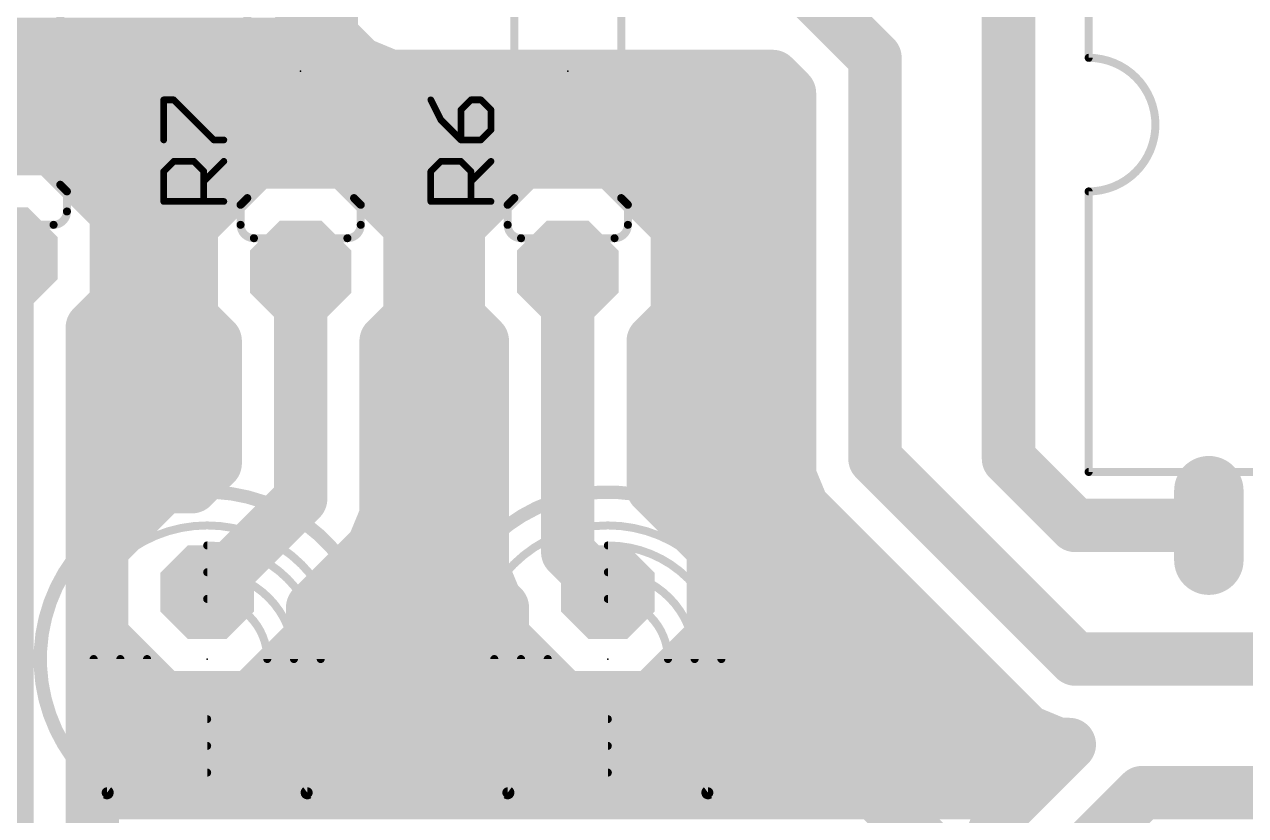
# Model space of a CAD drawing. Extents: x -9 to 115, y -5 to 71.
# Drawn here: x 15.57 to 38.8, y 24.96 to 40 of the extents above; entities that cross this region are included whole.
import ezdxf

# ---------------------------------------------------------------- set-up
doc = ezdxf.new("R2010")
doc.units = 0
for name, color, linetype in [('16', 132, 'CONTINUOUS'), ('17', 110, 'CONTINUOUS'), ('21', 253, 'CONTINUOUS'), ('23', 53, 'CONTINUOUS'), ('25', 253, 'CONTINUOUS'), ('51', 253, 'CONTINUOUS')]:
    doc.layers.add(name, color=color, linetype=linetype)

# ---------------------------------------------------------------- blocks, each defined once
blk = doc.blocks.new('LONGP100')
at = {"const_width": 1}
blk.add_lwpolyline([(-0.5, 0), (0.5, 0)], dxfattribs=at)
at = {"const_width": 0.5}
for points in [[(-0.5, 0.25, 1), (-0.5, -0.25)], [(0.5, -0.25, 1), (0.5, 0.25)]]:
    blk.add_lwpolyline(points, format="xyb", dxfattribs=at)
blk = doc.blocks.new('OCTAGONP')
at = {"const_width": 0.5}
blk.add_lwpolyline([(-0.25, -0.1036), (-0.25, 0.1036), (-0.1036, 0.25), (0.1036, 0.25), (0.25, 0.1036), (0.25, -0.1036), (0.1036, -0.25), (-0.1036, -0.25), (-0.25, -0.1036), (-0.25, 0.1036)], dxfattribs=at)
blk = doc.blocks.new('RECT')
blk.add_solid([(-0.5, -0.5), (0.5, -0.5), (-0.5, 0.5), (0.5, 0.5)])

msp = doc.modelspace()

# ---------------------------------------------------------------- linework, layer by layer
at = {"layer": '16', "const_width": 1.016}
for points in [[(34.29, 31.75), (34.29, 41.91)], [(20.3579, 40.8432), (21.9392, 39.2619)], [(31.75, 39.37), (30.48, 40.64)], [(5.334, 39.624), (21.577, 39.624)], [(21.9392, 39.2619), (22.5366, 39.0144)], [(31.75, 31.75), (31.75, 39.37)], [(22.5366, 39.0144), (29.8067, 39.0144)], [(29.8067, 39.0144), (30.1244, 38.6967)], [(5.334, 38.608), (30.1244, 38.608)], [(30.1244, 38.6967), (30.1244, 31.4266)], [(16.1027, 37.6428), (14.3773, 37.6428)], [(17.3228, 36.4227), (16.1027, 37.6428)], [(16.1535, 37.592), (30.1244, 37.592)], [(19.9653, 37.3888), (18.7452, 36.1687)], [(21.6907, 37.3888), (19.9653, 37.3888)], [(22.9108, 36.1687), (21.6907, 37.3888)], [(25.0453, 37.3888), (23.8252, 36.1687)], [(26.7707, 37.3888), (25.0453, 37.3888)], [(27.9908, 36.1687), (26.7707, 37.3888)], [(17.1695, 36.576), (19.1525, 36.576)], [(17.3228, 34.6973), (17.3228, 36.4227)], [(22.5035, 36.576), (24.2325, 36.576)], [(27.5835, 36.576), (30.1244, 36.576)], [(18.7452, 36.1687), (18.7452, 34.4433)], [(22.9108, 34.4433), (22.9108, 36.1687)], [(23.8252, 36.1687), (23.8252, 34.4433)], [(27.9908, 34.4433), (27.9908, 36.1687)], [(15.24, 22.86), (15.24, 35.56)], [(17.3228, 35.56), (18.7452, 35.56)], [(22.9108, 35.56), (23.8252, 35.56)], [(27.9908, 35.56), (30.1244, 35.56)], [(20.828, 35.306), (20.828, 30.988)], [(25.908, 35.306), (25.908, 29.972)], [(16.8656, 34.2401), (17.3228, 34.6973)], [(17.1695, 34.544), (18.7452, 34.544)], [(18.7452, 34.4433), (19.2024, 33.9861)], [(22.4536, 33.9861), (22.9108, 34.4433)], [(22.9108, 34.544), (23.8252, 34.544)], [(23.8252, 34.4433), (24.2824, 33.9861)], [(27.5336, 33.9861), (27.9908, 34.4433)], [(27.9908, 34.544), (30.1244, 34.544)], [(16.8656, 23.5333), (16.8656, 34.2401)], [(19.2024, 33.9861), (19.2024, 31.6613)], [(22.4536, 30.6646), (22.4536, 33.9861)], [(24.2824, 33.9861), (24.2824, 29.6486)], [(27.5336, 31.1842), (27.5336, 33.9861)], [(16.8656, 33.528), (19.2024, 33.528)], [(22.4536, 33.528), (24.2824, 33.528)], [(27.5336, 33.528), (30.1244, 33.528)], [(16.8656, 32.512), (19.2024, 32.512)], [(22.4536, 32.512), (24.2824, 32.512)], [(27.5336, 32.512), (30.1244, 32.512)], [(19.2024, 31.6613), (18.7577, 31.2166)], [(35.56, 27.94), (31.75, 31.75)], [(35.56, 30.48), (34.29, 31.75)], [(16.8656, 31.496), (19.0371, 31.496)], [(22.4536, 31.496), (24.2824, 31.496)], [(27.5336, 31.496), (30.1244, 31.496)], [(30.1244, 31.4266), (30.3719, 30.8292)], [(18.2188, 31.2166), (17.0434, 30.0412)], [(18.7577, 31.2166), (18.2188, 31.2166)], [(28.6766, 30.0412), (27.5336, 31.1842)], [(20.828, 30.988), (19.05, 29.21)], [(22.2061, 30.0672), (22.4536, 30.6646)], [(30.3719, 30.8292), (30.8292, 30.3719)], [(16.8656, 30.48), (17.4822, 30.48)], [(22.3771, 30.48), (24.2824, 30.48)], [(28.2378, 30.48), (30.7211, 30.48)], [(38.1, 30.48), (35.56, 30.48)], [(30.8292, 30.3719), (34.6392, 26.5619)], [(17.0434, 30.0412), (17.0434, 28.3788)], [(21.0566, 28.9177), (22.2061, 30.0672)], [(25.908, 29.972), (26.67, 29.21)], [(28.6766, 28.3788), (28.6766, 30.0412)], [(16.8656, 29.464), (17.0434, 29.464)], [(21.6029, 29.464), (24.3589, 29.464)], [(24.2824, 29.6486), (24.5299, 29.0512)], [(28.6766, 29.464), (31.737, 29.464)], [(24.5299, 29.0512), (24.6634, 28.9177)], [(21.0566, 28.3788), (21.0566, 28.9177)], [(24.6634, 28.9177), (24.6634, 28.3788)], [(16.8656, 28.448), (17.0434, 28.448)], [(17.0434, 28.3788), (18.2188, 27.2034)], [(19.8812, 27.2034), (21.0566, 28.3788)], [(21.0566, 28.448), (24.6634, 28.448)], [(24.6634, 28.3788), (25.8388, 27.2034)], [(27.5012, 27.2034), (28.6766, 28.3788)], [(28.6766, 28.448), (32.7531, 28.448)], [(39.37, 27.94), (35.56, 27.94)], [(16.8656, 27.432), (17.9902, 27.432)], [(20.1098, 27.432), (25.6102, 27.432)], [(27.7298, 27.432), (33.7691, 27.432)], [(18.2188, 27.2034), (19.8812, 27.2034)], [(25.8388, 27.2034), (27.5012, 27.2034)], [(19.05, 26.67), (26.67, 26.67)], [(26.67, 26.67), (30.48, 26.67)], [(30.48, 26.67), (33.2994, 23.8506)], [(34.6392, 26.5619), (35.2366, 26.3144)], [(16.8656, 26.416), (34.9914, 26.416)], [(35.4455, 26.3144), (34.6392, 25.5081)], [(35.2366, 26.3144), (35.4455, 26.3144)], [(34.6392, 25.5081), (34.1819, 25.0508)], [(16.8656, 25.4), (34.5311, 25.4)], [(36.83, 25.4), (35.56, 24.13)], [(42.0037, 25.4), (36.83, 25.4)], [(34.1819, 25.0508), (33.9344, 24.4534)]]:
    msp.add_lwpolyline(points, dxfattribs=at)
at = {"layer": '16', "const_width": 0.508}
for points in [[(21.577, 39.37, 1), (21.577, 39.878)], [(22.0364, 39.4965, 1), (21.842, 39.0272)], [(32.004, 39.37, 1), (31.496, 39.37)], [(31.5704, 39.1904, 1), (31.9296, 39.5496)], [(21.7596, 39.0823, 1), (22.1188, 39.4415)], [(22.5366, 39.2684, 1), (22.5366, 38.7604)], [(22.4394, 38.7797, 1), (22.6338, 39.2491)], [(29.9863, 39.194, 1), (29.627, 38.8348)], [(29.8067, 38.7604, 1), (29.8067, 39.2684)], [(30.3784, 38.6967, 1), (29.8704, 38.6967)], [(29.9448, 38.517, 1), (30.304, 38.8763)], [(30.1244, 38.354, 1), (30.1244, 38.862)], [(16.2823, 37.8224, 1), (15.9231, 37.4632)], [(16.1535, 37.846, 1), (16.1535, 37.338)], [(16.1027, 37.3888, 1), (16.1027, 37.8968)], [(30.1244, 37.338, 1), (30.1244, 37.846)], [(19.9653, 37.6428, 1), (19.9653, 37.1348)], [(20.1449, 37.2092, 1), (19.7857, 37.5684)], [(21.8703, 37.5684, 1), (21.5111, 37.2092)], [(21.6907, 37.1348, 1), (21.6907, 37.6428)], [(25.0453, 37.6428, 1), (25.0453, 37.1348)], [(25.2249, 37.2092, 1), (24.8657, 37.5684)], [(26.9503, 37.5684, 1), (26.5911, 37.2092)], [(26.7707, 37.1348, 1), (26.7707, 37.6428)], [(17.1695, 36.83, 1), (17.1695, 36.322)], [(17.5768, 36.4227, 1), (17.0688, 36.4227)], [(19.1525, 36.322, 1), (19.1525, 36.83)], [(22.5035, 36.83, 1), (22.5035, 36.322)], [(24.2325, 36.322, 1), (24.2325, 36.83)], [(27.5835, 36.83, 1), (27.5835, 36.322)], [(30.1244, 36.322, 1), (30.1244, 36.83)], [(17.1432, 36.2431, 1), (17.5024, 36.6023)], [(18.9992, 36.1687, 1), (18.4912, 36.1687)], [(18.5656, 36.3483, 1), (18.9248, 35.9891)], [(23.1648, 36.1687, 1), (22.6568, 36.1687)], [(22.7312, 35.9891, 1), (23.0904, 36.3483)], [(24.0792, 36.1687, 1), (23.5712, 36.1687)], [(23.6456, 36.3483, 1), (24.0048, 35.9891)], [(28.2448, 36.1687, 1), (27.7368, 36.1687)], [(27.8112, 35.9891, 1), (28.1704, 36.3483)], [(15.494, 35.56, 1), (14.986, 35.56)], [(17.3228, 35.814, 1), (17.3228, 35.306)], [(18.7452, 35.306, 1), (18.7452, 35.814)], [(22.9108, 35.814, 1), (22.9108, 35.306)], [(23.8252, 35.306, 1), (23.8252, 35.814)], [(27.9908, 35.814, 1), (27.9908, 35.306)], [(30.1244, 35.306, 1), (30.1244, 35.814)], [(21.082, 35.306, 1), (20.574, 35.306)], [(26.162, 35.306, 1), (25.654, 35.306)], [(17.5024, 34.5177, 1), (17.1432, 34.8769)], [(17.1695, 34.798, 1), (17.1695, 34.29)], [(17.0688, 34.6973, 1), (17.5768, 34.6973)], [(18.9248, 34.6229, 1), (18.5656, 34.2637)], [(18.7452, 34.29, 1), (18.7452, 34.798)], [(22.9108, 34.798, 1), (22.9108, 34.29)], [(23.0904, 34.2637, 1), (22.7312, 34.6229)], [(24.0048, 34.6229, 1), (23.6456, 34.2637)], [(23.8252, 34.29, 1), (23.8252, 34.798)], [(27.9908, 34.798, 1), (27.9908, 34.29)], [(28.1704, 34.2637, 1), (27.8112, 34.6229)], [(30.1244, 34.29, 1), (30.1244, 34.798)], [(17.1196, 34.2401, 1), (16.6116, 34.2401)], [(16.686, 34.4197, 1), (17.0452, 34.0605)], [(18.4912, 34.4433, 1), (18.9992, 34.4433)], [(22.6568, 34.4433, 1), (23.1648, 34.4433)], [(23.5712, 34.4433, 1), (24.0792, 34.4433)], [(27.7368, 34.4433, 1), (28.2448, 34.4433)], [(19.4564, 33.9861, 1), (18.9484, 33.9861)], [(19.0228, 33.8065, 1), (19.382, 34.1657)], [(22.7076, 33.9861, 1), (22.1996, 33.9861)], [(22.274, 34.1657, 1), (22.6332, 33.8065)], [(24.5364, 33.9861, 1), (24.0284, 33.9861)], [(24.1028, 33.8065, 1), (24.462, 34.1657)], [(27.7876, 33.9861, 1), (27.2796, 33.9861)], [(27.354, 34.1657, 1), (27.7132, 33.8065)], [(16.8656, 33.782, 1), (16.8656, 33.274)], [(19.2024, 33.274, 1), (19.2024, 33.782)], [(22.4536, 33.782, 1), (22.4536, 33.274)], [(24.2824, 33.274, 1), (24.2824, 33.782)], [(27.5336, 33.782, 1), (27.5336, 33.274)], [(30.1244, 33.274, 1), (30.1244, 33.782)], [(16.8656, 32.766, 1), (16.8656, 32.258)], [(19.2024, 32.258, 1), (19.2024, 32.766)], [(22.4536, 32.766, 1), (22.4536, 32.258)], [(24.2824, 32.258, 1), (24.2824, 32.766)], [(27.5336, 32.766, 1), (27.5336, 32.258)], [(30.1244, 32.258, 1), (30.1244, 32.766)], [(19.382, 31.4817, 1), (19.0228, 31.841)], [(31.9296, 31.9296, 1), (31.5704, 31.5704)], [(34.4696, 31.9296, 1), (34.1104, 31.5704)], [(16.8656, 31.75, 1), (16.8656, 31.242)], [(18.9484, 31.6613, 1), (19.4564, 31.6613)], [(19.0371, 31.242, 1), (19.0371, 31.75)], [(22.4536, 31.75, 1), (22.4536, 31.242)], [(24.2824, 31.242, 1), (24.2824, 31.75)], [(27.5336, 31.75, 1), (27.5336, 31.242)], [(30.3591, 31.5238, 1), (29.8897, 31.3294)], [(30.1244, 31.242, 1), (30.1244, 31.75)], [(31.496, 31.75, 1), (32.004, 31.75)], [(34.036, 31.75, 1), (34.544, 31.75)], [(18.2188, 31.4706, 1), (18.2188, 30.9626)], [(18.3984, 31.037, 1), (18.0392, 31.3962)], [(18.578, 31.3962, 1), (18.9373, 31.037)], [(18.7577, 30.9626, 1), (18.7577, 31.4706)], [(27.7132, 31.3638, 1), (27.354, 31.0046)], [(29.8704, 31.4266, 1), (30.3784, 31.4266)], [(21.0076, 30.8084, 1), (20.6484, 31.1676)], [(27.2796, 31.1842, 1), (27.7876, 31.1842)], [(20.574, 30.988, 1), (21.082, 30.988)], [(22.6883, 30.5674, 1), (22.2189, 30.7618)], [(30.5515, 31.0088, 1), (30.1923, 30.6496)], [(30.1372, 30.732, 1), (30.6065, 30.9264)], [(16.8656, 30.734, 1), (16.8656, 30.226)], [(17.4822, 30.226, 1), (17.4822, 30.734)], [(22.3771, 30.734, 1), (22.3771, 30.226)], [(22.1996, 30.6646, 1), (22.7076, 30.6646)], [(24.2824, 30.226, 1), (24.2824, 30.734)], [(28.2378, 30.734, 1), (28.2378, 30.226)], [(30.7211, 30.226, 1), (30.7211, 30.734)], [(35.56, 30.734, 1), (35.56, 30.226)], [(35.3804, 30.3004, 1), (35.7396, 30.6596)], [(38.1, 30.226, 1), (38.1, 30.734)], [(31.0088, 30.5515, 1), (30.6496, 30.1923)], [(30.6496, 30.1923, 1), (31.0088, 30.5515)], [(17.2974, 30.0412, 1), (16.7894, 30.0412)], [(16.8638, 30.2208, 1), (17.223, 29.8616)], [(22.3857, 29.8876, 1), (22.0265, 30.2468)], [(26.0876, 30.1516, 1), (25.7284, 29.7924)], [(28.9306, 30.0412, 1), (28.4226, 30.0412)], [(28.497, 29.8616, 1), (28.8562, 30.2208)], [(21.9714, 30.1644, 1), (22.4408, 29.97)], [(25.654, 29.972, 1), (26.162, 29.972)], [(16.8656, 29.718, 1), (16.8656, 29.21)], [(17.0434, 29.21, 1), (17.0434, 29.718)], [(21.6029, 29.718, 1), (21.6029, 29.21)], [(24.5171, 29.7458, 1), (24.0477, 29.5514)], [(24.3589, 29.21, 1), (24.3589, 29.718)], [(28.6766, 29.718, 1), (28.6766, 29.21)], [(31.737, 29.21, 1), (31.737, 29.718)], [(24.0284, 29.6486, 1), (24.5364, 29.6486)], [(18.8704, 29.3896, 1), (19.2296, 29.0304)], [(24.7095, 29.2308, 1), (24.3503, 28.8716)], [(26.4904, 29.0304, 1), (26.8496, 29.3896)], [(21.3106, 28.9177, 1), (20.8026, 28.9177)], [(20.877, 29.0973, 1), (21.2362, 28.738)], [(24.2952, 28.954, 1), (24.7645, 29.1484)], [(24.9174, 28.9177, 1), (24.4094, 28.9177)], [(24.4838, 28.738, 1), (24.843, 29.0973)], [(16.8656, 28.702, 1), (16.8656, 28.194)], [(17.223, 28.5584, 1), (16.8638, 28.1992)], [(17.0434, 28.194, 1), (17.0434, 28.702)], [(21.0566, 28.702, 1), (21.0566, 28.194)], [(21.2362, 28.1992, 1), (20.877, 28.5584)], [(24.843, 28.5584, 1), (24.4838, 28.1992)], [(24.6634, 28.194, 1), (24.6634, 28.702)], [(28.6766, 28.702, 1), (28.6766, 28.194)], [(28.8562, 28.1992, 1), (28.497, 28.5584)], [(32.7531, 28.194, 1), (32.7531, 28.702)], [(16.7894, 28.3788, 1), (17.2974, 28.3788)], [(20.8026, 28.3788, 1), (21.3106, 28.3788)], [(24.4094, 28.3788, 1), (24.9174, 28.3788)], [(28.4226, 28.3788, 1), (28.9306, 28.3788)], [(35.56, 28.194, 1), (35.56, 27.686)], [(35.3804, 27.7604, 1), (35.7396, 28.1196)], [(16.8656, 27.686, 1), (16.8656, 27.178)], [(17.9902, 27.178, 1), (17.9902, 27.686)], [(20.1098, 27.686, 1), (20.1098, 27.178)], [(25.6102, 27.178, 1), (25.6102, 27.686)], [(27.7298, 27.686, 1), (27.7298, 27.178)], [(33.7691, 27.178, 1), (33.7691, 27.686)], [(18.2188, 27.4574, 1), (18.2188, 26.9494)], [(18.0392, 27.0238, 1), (18.3984, 27.383)], [(19.7016, 27.383, 1), (20.0608, 27.0238)], [(19.8812, 26.9494, 1), (19.8812, 27.4574)], [(25.8388, 27.4574, 1), (25.8388, 26.9494)], [(25.6592, 27.0238, 1), (26.0184, 27.383)], [(27.3216, 27.383, 1), (27.6808, 27.0238)], [(27.5012, 26.9494, 1), (27.5012, 27.4574)], [(19.05, 26.924, 1), (19.05, 26.416)], [(26.67, 26.924, 1), (26.67, 26.416)], [(26.67, 26.416, 1), (26.67, 26.924)], [(30.6596, 26.8496, 1), (30.3004, 26.4904)], [(30.48, 26.416, 1), (30.48, 26.924)], [(34.7364, 26.7965, 1), (34.542, 26.3272)], [(34.4596, 26.3823, 1), (34.8188, 26.7415)], [(16.8656, 26.67, 1), (16.8656, 26.162)], [(35.2366, 26.5684, 1), (35.2366, 26.0604)], [(34.9914, 26.162, 1), (34.9914, 26.67)], [(35.1394, 26.0797, 1), (35.3338, 26.5491)], [(35.6251, 26.1348, 1), (35.2659, 26.494)], [(35.4455, 26.0604, 1), (35.4455, 26.5684)], [(34.8188, 25.3285, 1), (34.4596, 25.6877)], [(16.8656, 25.654, 1), (16.8656, 25.146)], [(34.4596, 25.6877, 1), (34.8188, 25.3285)], [(34.5311, 25.146, 1), (34.5311, 25.654)], [(36.83, 25.654, 1), (36.83, 25.146)], [(37.0096, 25.2204, 1), (36.6504, 25.5796)], [(34.4165, 24.9536, 1), (33.9472, 25.148)], [(34.0023, 25.2304, 1), (34.3615, 24.8712)]]:
    msp.add_lwpolyline(points, format="xyb", dxfattribs=at)
at = {"layer": '21'}
for points, const_width in [([(35.814, 44.704), (35.814, 39.37)], 0.1524), ([(16.256, 41.783), (16.256, 36.957)], 0.1524), ([(19.812, 41.529), (19.812, 36.703)], 0.1524), ([(21.844, 41.529), (21.844, 36.703)], 0.1524), ([(24.892, 41.529), (24.892, 36.703)], 0.1524), ([(26.924, 41.529), (26.924, 36.703)], 0.1524), ([(16.256, 36.957), (16.383, 36.83)], 0.1524), ([(16.383, 36.449), (16.383, 36.83)], 0.1524), ([(19.812, 36.703), (19.685, 36.576)], 0.1524), ([(21.844, 36.703), (21.971, 36.576)], 0.1524), ([(24.892, 36.703), (24.765, 36.576)], 0.1524), ([(26.924, 36.703), (27.051, 36.576)], 0.1524), ([(35.814, 36.83), (35.814, 31.496)], 0.1524), ([(19.685, 36.195), (19.685, 36.576)], 0.1524), ([(21.971, 36.195), (21.971, 36.576)], 0.1524), ([(24.765, 36.195), (24.765, 36.576)], 0.1524), ([(27.051, 36.195), (27.051, 36.576)], 0.1524), ([(35.814, 31.496), (88.646, 31.496)], 0.1524), ([(17.145, 25.4), (20.955, 25.4)], 0.2032), ([(24.765, 25.4), (28.575, 25.4)], 0.2032)]:
    msp.add_lwpolyline(points, dxfattribs=dict(at, const_width=const_width))
for points, const_width in [([(35.814, 36.83, 1), (35.814, 39.37)], 0.1524), ([(35.814, 39.4081, 1), (35.814, 39.3319)], 0.0762), ([(35.7759, 39.37, 1), (35.8521, 39.37)], 0.0762), ([(16.2179, 36.957, 1), (16.2941, 36.957)], 0.0762), ([(16.2829, 36.9839, 1), (16.2291, 36.9301)], 0.0762), ([(16.4211, 36.83, 1), (16.3449, 36.83)], 0.0762), ([(16.3561, 36.8031, 1), (16.4099, 36.8569)], 0.0762), ([(19.7739, 36.703, 1), (19.8501, 36.703)], 0.0762), ([(19.8389, 36.6761, 1), (19.7851, 36.7299)], 0.0762), ([(21.8059, 36.703, 1), (21.8821, 36.703)], 0.0762), ([(21.8709, 36.7299, 1), (21.8171, 36.6761)], 0.0762), ([(24.8539, 36.703, 1), (24.9301, 36.703)], 0.0762), ([(24.9189, 36.6761, 1), (24.8651, 36.7299)], 0.0762), ([(26.8859, 36.703, 1), (26.9621, 36.703)], 0.0762), ([(26.9509, 36.7299, 1), (26.8971, 36.6761)], 0.0762), ([(35.8521, 36.83, 1), (35.7759, 36.83)], 0.0762), ([(35.814, 36.8681, 1), (35.814, 36.7919)], 0.0762), ([(16.129, 36.195, 0.4142), (16.383, 36.449)], 0.1524), ([(16.4211, 36.449, 1), (16.3449, 36.449)], 0.0762), ([(16.3449, 36.449, 1), (16.4211, 36.449)], 0.0762), ([(19.7231, 36.576, 1), (19.6469, 36.576)], 0.0762), ([(19.6581, 36.6029, 1), (19.7119, 36.5491)], 0.0762), ([(22.0091, 36.576, 1), (21.9329, 36.576)], 0.0762), ([(21.9441, 36.5491, 1), (21.9979, 36.6029)], 0.0762), ([(24.8031, 36.576, 1), (24.7269, 36.576)], 0.0762), ([(24.7381, 36.6029, 1), (24.7919, 36.5491)], 0.0762), ([(27.0891, 36.576, 1), (27.0129, 36.576)], 0.0762), ([(27.0241, 36.5491, 1), (27.0779, 36.6029)], 0.0762), ([(16.129, 36.2331, 1), (16.129, 36.1569)], 0.0762), ([(19.685, 36.195, 0.4142), (19.939, 35.941)], 0.1524), ([(19.7231, 36.195, 1), (19.6469, 36.195)], 0.0762), ([(19.6469, 36.195, 1), (19.7231, 36.195)], 0.0762), ([(21.717, 35.941, 0.4142), (21.971, 36.195)], 0.1524), ([(22.0091, 36.195, 1), (21.9329, 36.195)], 0.0762), ([(21.9329, 36.195, 1), (22.0091, 36.195)], 0.0762), ([(24.765, 36.195, 0.4142), (25.019, 35.941)], 0.1524), ([(24.8031, 36.195, 1), (24.7269, 36.195)], 0.0762), ([(24.7269, 36.195, 1), (24.8031, 36.195)], 0.0762), ([(26.797, 35.941, 0.4142), (27.051, 36.195)], 0.1524), ([(27.0891, 36.195, 1), (27.0129, 36.195)], 0.0762), ([(27.0129, 36.195, 1), (27.0891, 36.195)], 0.0762), ([(19.939, 35.9029, 1), (19.939, 35.9791)], 0.0762), ([(21.717, 35.9791, 1), (21.717, 35.9029)], 0.0762), ([(25.019, 35.9029, 1), (25.019, 35.9791)], 0.0762), ([(26.797, 35.9791, 1), (26.797, 35.9029)], 0.0762), ([(35.814, 31.5341, 1), (35.814, 31.4579)], 0.0762), ([(35.7759, 31.496, 1), (35.8521, 31.496)], 0.0762), ([(20.955, 25.4, 3), (17.145, 25.4)], 0.254), ([(28.575, 25.4, 3), (24.765, 25.4)], 0.254), ([(19.05, 25.4, 1), (19.05, 30.48, 1), (19.05, 25.4)], 0.1524), ([(26.67, 25.4, 1), (26.67, 30.48, 1), (26.67, 25.4)], 0.1524), ([(20.701, 27.94, 0.4142), (19.05, 29.591)], 0.1524), ([(19.05, 29.6291, 1), (19.05, 29.5529)], 0.0762), ([(28.321, 27.94, 0.4142), (26.67, 29.591)], 0.1524), ([(26.67, 29.6291, 1), (26.67, 29.5529)], 0.0762), ([(20.193, 27.94, 0.4142), (19.05, 29.083)], 0.1524), ([(19.05, 29.1211, 1), (19.05, 29.0449)], 0.0762), ([(27.813, 27.94, 0.4142), (26.67, 29.083)], 0.1524), ([(26.67, 29.1211, 1), (26.67, 29.0449)], 0.0762), ([(20.1549, 27.94, 1), (20.2311, 27.94)], 0.0762), ([(20.6629, 27.94, 1), (20.7391, 27.94)], 0.0762), ([(27.7749, 27.94, 1), (27.8511, 27.94)], 0.0762), ([(28.2829, 27.94, 1), (28.3591, 27.94)], 0.0762), ([(17.1069, 25.3492, 1), (17.1831, 25.4508)], 0.127), ([(17.145, 25.4508, 1), (17.145, 25.3492)], 0.1016), ([(20.9169, 25.4508, 1), (20.9931, 25.3492)], 0.127), ([(20.955, 25.3492, 1), (20.955, 25.4508)], 0.1016), ([(24.7269, 25.3492, 1), (24.8031, 25.4508)], 0.127), ([(24.765, 25.4508, 1), (24.765, 25.3492)], 0.1016), ([(28.5369, 25.4508, 1), (28.6131, 25.3492)], 0.127), ([(28.575, 25.3492, 1), (28.575, 25.4508)], 0.1016)]:
    msp.add_lwpolyline(points, format="xyb", dxfattribs=dict(at, const_width=const_width))
at = {"layer": '23'}
for p in [(20.828, 39.116), (25.908, 39.116), (19.05, 27.94), (26.67, 27.94)]:
    msp.add_point(p, dxfattribs=at)
at = {"layer": '25', "const_width": 0.0635}
for points in [[(18.2235, 38.6033, 1), (18.2235, 38.5398)], [(18.2553, 38.5715, 1), (18.1918, 38.5715)], [(18.4366, 38.594, 1), (18.3917, 38.5491)], [(18.4142, 38.5398, 1), (18.4142, 38.6033)], [(23.3319, 38.5857, 1), (23.2751, 38.5573)], [(24.0662, 38.6033, 1), (24.0662, 38.5398)], [(24.0886, 38.5491, 1), (24.0437, 38.594)], [(24.2793, 38.594, 1), (24.2344, 38.5491)], [(24.2568, 38.5398, 1), (24.2568, 38.6033)], [(23.9073, 38.3809, 1), (23.8438, 38.3809)], [(23.8531, 38.4033, 1), (23.898, 38.3584)], [(24.4793, 38.3809, 1), (24.4158, 38.3809)], [(24.425, 38.3584, 1), (24.47, 38.4033)], [(23.5166, 38.2127, 1), (23.4717, 38.1678)], [(23.4658, 38.176, 1), (23.5226, 38.2044)], [(19.1768, 37.8406, 1), (19.1768, 37.7771)], [(19.1544, 37.7864, 1), (19.1993, 37.8313)], [(19.3675, 37.7771, 1), (19.3675, 37.8406)], [(23.8755, 37.8406, 1), (23.8755, 37.7771)], [(23.8531, 37.7864, 1), (23.898, 37.8313)], [(24.2344, 37.8313, 1), (24.2793, 37.7864)], [(24.2568, 37.7771, 1), (24.2568, 37.8406)], [(24.4158, 37.9996, 1), (24.4793, 37.9996)], [(24.47, 37.9771, 1), (24.425, 38.022)], [(18.1918, 37.8089, 1), (18.2553, 37.8089)], [(23.8438, 37.8089, 1), (23.9073, 37.8089)], [(18.4142, 37.4339, 1), (18.4142, 37.3704)], [(18.4366, 37.3797, 1), (18.3917, 37.4246)], [(18.818, 37.4246, 1), (18.7731, 37.3797)], [(18.7955, 37.3704, 1), (18.7955, 37.4339)], [(19.39, 37.3797, 1), (19.345, 37.4246)], [(23.4942, 37.4339, 1), (23.4942, 37.3704)], [(23.5166, 37.3797, 1), (23.4717, 37.4246)], [(23.898, 37.4246, 1), (23.8531, 37.3797)], [(23.8755, 37.3704, 1), (23.8755, 37.4339)], [(24.47, 37.3797, 1), (24.425, 37.4246)], [(18.2553, 37.2115, 1), (18.1918, 37.2115)], [(18.2011, 37.2339, 1), (18.246, 37.189)], [(19.0179, 37.2115, 1), (18.9544, 37.2115)], [(18.9637, 37.189, 1), (19.0086, 37.2339)], [(23.3353, 37.2115, 1), (23.2718, 37.2115)], [(23.2811, 37.2339, 1), (23.326, 37.189)], [(24.0979, 37.2115, 1), (24.0344, 37.2115)], [(24.0437, 37.189, 1), (24.0886, 37.2339)], [(18.9637, 37.0433, 1), (19.0086, 36.9984)], [(24.0437, 37.0433, 1), (24.0886, 36.9984)], [(18.2235, 36.6713, 1), (18.2235, 36.6078)], [(19.3675, 36.6078, 1), (19.3675, 36.6713)], [(23.3035, 36.6713, 1), (23.3035, 36.6078)], [(24.4475, 36.6078, 1), (24.4475, 36.6713)], [(18.1918, 36.6395, 1), (18.2553, 36.6395)], [(18.9544, 36.6395, 1), (19.0179, 36.6395)], [(23.2718, 36.6395, 1), (23.3353, 36.6395)], [(24.0344, 36.6395, 1), (24.0979, 36.6395)]]:
    msp.add_lwpolyline(points, format="xyb", dxfattribs=at)
at = {"layer": '25', "const_width": 0.127}
for points in [[(18.2235, 37.8089), (18.2235, 38.5715)], [(18.2235, 38.5715), (18.4142, 38.5715)], [(18.4142, 38.5715), (19.1768, 37.8089)], [(23.3035, 38.5715), (23.4942, 38.1902)], [(24.0662, 38.5715), (23.8755, 38.3809)], [(24.2568, 38.5715), (24.0662, 38.5715)], [(24.4475, 38.3809), (24.2568, 38.5715)], [(23.8755, 38.3809), (23.8755, 37.8089)], [(24.4475, 37.9996), (24.4475, 38.3809)], [(23.4942, 38.1902), (23.8755, 37.8089)], [(19.1768, 37.8089), (19.3675, 37.8089)], [(23.8755, 37.8089), (24.2568, 37.8089)], [(24.2568, 37.8089), (24.4475, 37.9996)], [(18.2235, 37.2115), (18.4142, 37.4021)], [(18.4142, 37.4021), (18.7955, 37.4021)], [(18.7955, 37.4021), (18.9862, 37.2115)], [(18.9862, 37.0208), (19.3675, 37.4021)], [(23.3035, 37.2115), (23.4942, 37.4021)], [(23.4942, 37.4021), (23.8755, 37.4021)], [(23.8755, 37.4021), (24.0662, 37.2115)], [(24.0662, 37.0208), (24.4475, 37.4021)], [(18.2235, 36.6395), (18.2235, 37.2115)], [(18.9862, 37.2115), (18.9862, 36.6395)], [(23.3035, 36.6395), (23.3035, 37.2115)], [(24.0662, 37.2115), (24.0662, 36.6395)], [(19.3675, 36.6395), (18.2235, 36.6395)], [(24.4475, 36.6395), (23.3035, 36.6395)]]:
    msp.add_lwpolyline(points, dxfattribs=at)
at = {"layer": '51'}
for points, const_width in [([(16.129, 36.195), (14.351, 36.195)], 0.1524), ([(21.717, 35.941), (19.939, 35.941)], 0.1524), ([(26.797, 35.941), (25.019, 35.941)], 0.1524), ([(20.828, 35.306), (20.828, 35.687)], 0.6096), ([(25.908, 35.306), (25.908, 35.687)], 0.6096)]:
    msp.add_lwpolyline(points, dxfattribs=dict(at, const_width=const_width))
for points, const_width in [([(16.129, 36.1569, 1), (16.129, 36.2331)], 0.0762), ([(19.939, 35.9791, 1), (19.939, 35.9029)], 0.0762), ([(21.717, 35.9029, 1), (21.717, 35.9791)], 0.0762), ([(25.019, 35.9791, 1), (25.019, 35.9029)], 0.0762), ([(26.797, 35.9029, 1), (26.797, 35.9791)], 0.0762), ([(20.9804, 35.687, 1), (20.6756, 35.687)], 0.3048), ([(26.0604, 35.687, 1), (25.7556, 35.687)], 0.3048), ([(20.6756, 35.306, 1), (20.9804, 35.306)], 0.3048), ([(25.7556, 35.306, 1), (26.0604, 35.306)], 0.3048), ([(21.209, 27.94, 0.4142), (19.05, 30.099)], 0.1524), ([(19.05, 30.1371, 1), (19.05, 30.0609)], 0.0762), ([(28.829, 27.94, 0.4142), (26.67, 30.099)], 0.1524), ([(26.67, 30.1371, 1), (26.67, 30.0609)], 0.0762), ([(16.891, 27.94, 0.4142), (19.05, 25.781)], 0.1524), ([(16.9291, 27.94, 1), (16.8529, 27.94)], 0.0762), ([(17.399, 27.94, 0.4142), (19.05, 26.289)], 0.1524), ([(17.4371, 27.94, 1), (17.3609, 27.94)], 0.0762), ([(17.907, 27.94, 0.4142), (19.05, 26.797)], 0.1524), ([(17.9451, 27.94, 1), (17.8689, 27.94)], 0.0762), ([(21.1709, 27.94, 1), (21.2471, 27.94)], 0.0762), ([(24.511, 27.94, 0.4142), (26.67, 25.781)], 0.1524), ([(24.5491, 27.94, 1), (24.4729, 27.94)], 0.0762), ([(25.019, 27.94, 0.4142), (26.67, 26.289)], 0.1524), ([(25.0571, 27.94, 1), (24.9809, 27.94)], 0.0762), ([(25.527, 27.94, 0.4142), (26.67, 26.797)], 0.1524), ([(25.5651, 27.94, 1), (25.4889, 27.94)], 0.0762), ([(28.7909, 27.94, 1), (28.8671, 27.94)], 0.0762), ([(19.05, 26.7589, 1), (19.05, 26.8351)], 0.0762), ([(26.67, 26.7589, 1), (26.67, 26.8351)], 0.0762), ([(19.05, 26.2509, 1), (19.05, 26.3271)], 0.0762), ([(26.67, 26.2509, 1), (26.67, 26.3271)], 0.0762), ([(19.05, 25.7429, 1), (19.05, 25.8191)], 0.0762), ([(26.67, 25.7429, 1), (26.67, 25.8191)], 0.0762)]:
    msp.add_lwpolyline(points, format="xyb", dxfattribs=dict(at, const_width=const_width))

# ---------------------------------------------------------------- block references
at = {"layer": '17'}
for name, p, xscale, yscale, rotation in [('OCTAGONP', (15.24, 35.56), 1.9304, 1.9304, 90), ('OCTAGONP', (15.24, 35.56), 1.9304, 1.9304, 90), ('OCTAGONP', (20.828, 35.306), 1.9304, 1.9304, 90), ('OCTAGONP', (20.828, 35.306), 1.9304, 1.9304, 90), ('OCTAGONP', (25.908, 35.306), 1.9304, 1.9304, 90), ('OCTAGONP', (25.908, 35.306), 1.9304, 1.9304, 90), ('LONGP100', (38.1, 30.48), 1.3208, 1.3208, 90), ('LONGP100', (38.1, 30.48), 1.3208, 1.3208, 90), ('OCTAGONP', (19.05, 29.21), 1.778, 1.778, 270), ('OCTAGONP', (19.05, 29.21), 1.778, 1.778, 270), ('OCTAGONP', (26.67, 29.21), 1.778, 1.778, 270), ('OCTAGONP', (26.67, 29.21), 1.778, 1.778, 270), ('OCTAGONP', (19.05, 26.67), 1.778, 1.778, 270), ('OCTAGONP', (19.05, 26.67), 1.778, 1.778, 270), ('OCTAGONP', (26.67, 26.67), 1.778, 1.778, 270), ('OCTAGONP', (26.67, 26.67), 1.778, 1.778, 270)]:
    msp.add_blockref(name, p, dxfattribs=dict(at, xscale=xscale, yscale=yscale, rotation=rotation))
at = {"layer": '51', "xscale": 0.254, "yscale": 0.6096, "rotation": 90}
for p in [(20.828, 35.814), (25.908, 35.814)]:
    msp.add_blockref('RECT', p, dxfattribs=at)

doc.saveas('drawing.dxf')
